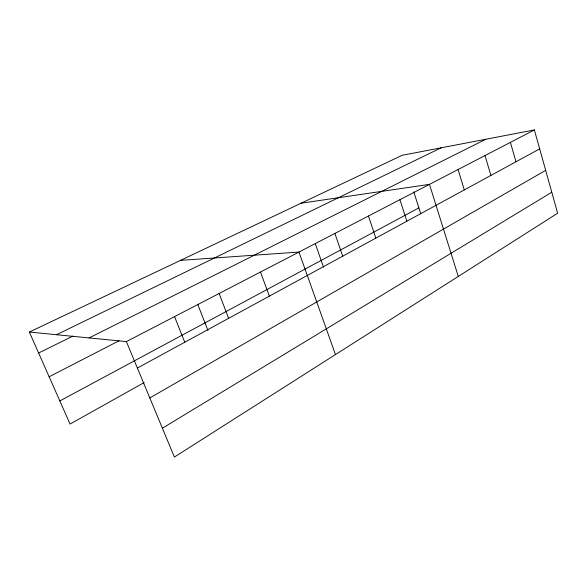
<?xml version="1.0" encoding="UTF-8"?>
<svg xmlns="http://www.w3.org/2000/svg" width="587" height="587" viewBox="0 0 587 587"><rect width="100%" height="100%" fill="white"/><g stroke="black" fill="none" stroke-linecap="round" stroke-linejoin="round"><path stroke-width="0.88" d="M162.386 428.202L551.787 192.235M149.81 397.942L545.668 170.355M144.204 382.555L70.066 424.049L29.35 332.051L402.168 155.291L534.383 129.94L557.65 213.22L174.376 457.06L126.396 341.597L29.35 332.051M137.387 368.042L539.666 148.856M59.837 400.936L418.883 207.871M126.396 341.597L534.383 129.94M49.147 376.781L119.08 340.761M89.099 337.929L485.794 139.258M38.625 353.007L72.869 336.116M56.506 334.722L441.108 147.829M301.109 203.205L429.479 184.362L458.286 276.44M180.561 260.364L298.974 252.065L335.463 354.577M174.552 316.613L184.766 342.228M197.724 304.315L207.937 330.466M219.12 293.493L228.637 318.323M260.481 272.038L269.367 296.127M315.285 243.656L323.518 267.129M334.876 233.443L342.698 256.174M368.46 216.016L375.819 238.131M399.93 199.697L406.864 221.211M413.806 191.89L420.769 213.793M458.095 169.518L464.295 189.924M485.031 155.548L490.893 175.432M510.411 142.377L515.973 161.763"/></g></svg>
